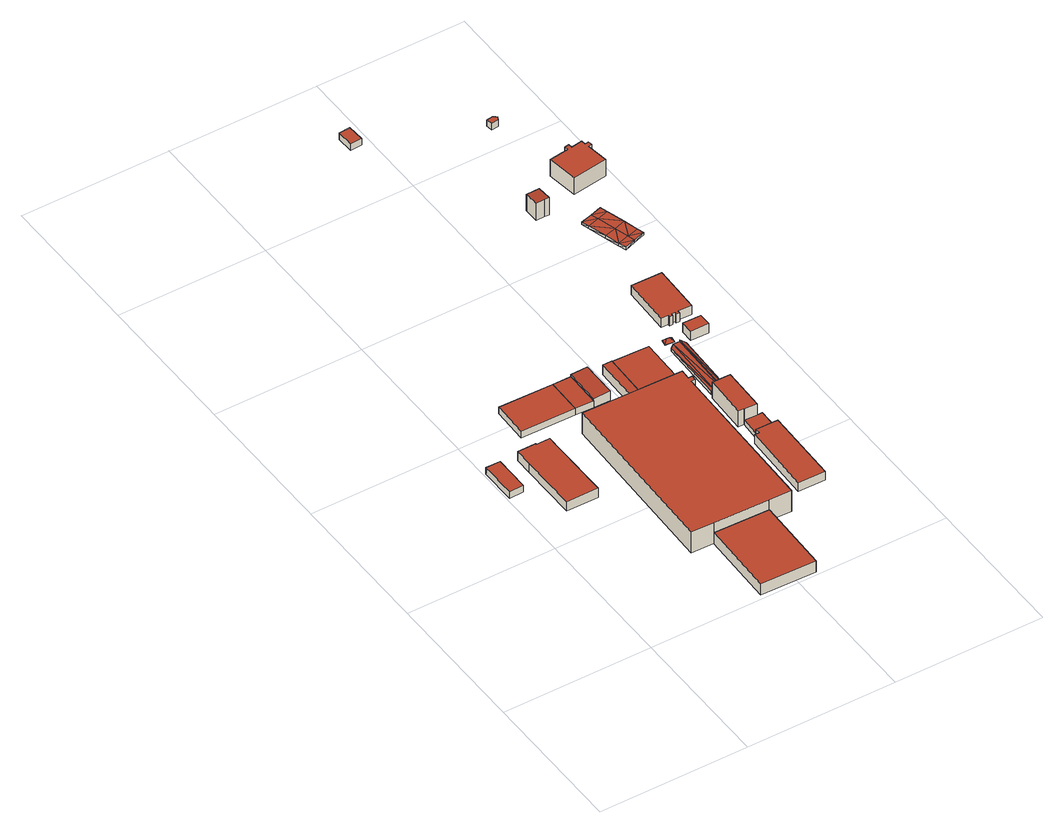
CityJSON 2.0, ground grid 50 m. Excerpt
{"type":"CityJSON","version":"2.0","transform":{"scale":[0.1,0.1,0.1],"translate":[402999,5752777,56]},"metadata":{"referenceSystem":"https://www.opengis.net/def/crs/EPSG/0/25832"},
"CityObjects":{
"building1":{"type":"Building","attributes":{"Gemeindeschluessel":"05515000","Geometrietyp2DReferenz":"3000","function":"31001_2000","roofType":"1000","measuredHeight":2.48},"geometry":[{"type":"Solid","lod":"2","boundaries":[[[[0,1,2,3]],[[4,5,1,0]],[[6,7,5,4]],[[3,2,7,6]],[[4,0,3,6]],[[1,5,7,2]]]],"semantics":{"surfaces":[{"type":"WallSurface"},{"type":"RoofSurface"},{"type":"GroundSurface"}],"values":[[0,0,0,0,1,2]]}}]},
"building2":{"type":"Building","attributes":{"Gemeindeschluessel":"05515000","Geometrietyp2DReferenz":"3000","function":"31001_2000","roofType":"1000","measuredHeight":3.56},"geometry":[{"type":"Solid","lod":"2","boundaries":[[[[8,9,10,11]],[[12,13,9,8]],[[14,15,13,12]],[[16,17,15,14]],[[18,19,17,16]],[[20,21,19,18]],[[22,23,21,20]],[[11,10,23,22]],[[20,18,16,14,12,8,11,22]],[[9,13,15,17,19,21,23,10]]]],"semantics":{"surfaces":[{"type":"WallSurface"},{"type":"RoofSurface"},{"type":"GroundSurface"}],"values":[[0,0,0,0,0,0,0,0,1,2]]}}]},
"building3":{"type":"Building","attributes":{"Gemeindeschluessel":"05515000","Geometrietyp2DReferenz":"3000","function":"31001_2460","roofType":"1000","measuredHeight":2.47},"geometry":[{"type":"Solid","lod":"2","boundaries":[[[[24,25,26,27]],[[28,29,25,24]],[[30,31,29,28]],[[27,26,31,30]],[[28,24,27,30]],[[25,29,31,26]]]],"semantics":{"surfaces":[{"type":"WallSurface"},{"type":"RoofSurface"},{"type":"GroundSurface"}],"values":[[0,0,0,0,1,2]]}}]},
"building4":{"type":"Building","attributes":{"Gemeindeschluessel":"05515000","Geometrietyp2DReferenz":"3000","function":"31001_2000"},"children":["building4-1","building4-2"]},
"building4-1":{"type":"BuildingPart","attributes":{"roofType":"1000","measuredHeight":8.03},"parents":["building4"],"geometry":[{"type":"Solid","lod":"2","boundaries":[[[[32,33,34]],[[35,36,32,34]],[[37,38,36,35]],[[39,40,38,37]],[[41,42,40,39]],[[43,44,42,41]],[[45,46,44,43]],[[47,48,46,45]],[[49,50,48,47]],[[51,52,50,49]],[[53,54,52,51]],[[55,56,54,53]],[[57,56,55]],[[53,51,49,47,45,43,41,39,37,35,34,55]],[[32,36,38,40,42,44,46,48,50,52,54,56]],[[57,55,34,33]],[[32,56,57,33]]]],"semantics":{"surfaces":[{"type":"WallSurface"},{"type":"RoofSurface"},{"type":"GroundSurface"},{"type":"ClosureSurface"}],"values":[[0,0,0,0,0,0,0,0,0,0,0,0,0,1,2,0,3]]}}]},
"building4-2":{"type":"BuildingPart","attributes":{"roofType":"1000","measuredHeight":4.17},"parents":["building4"],"geometry":[{"type":"Solid","lod":"2","boundaries":[[[[58,59,56,57]],[[60,61,59,58]],[[33,32,61,60]],[[60,58,57,33]],[[59,61,32,56]],[[32,33,57,56]]]],"semantics":{"surfaces":[{"type":"WallSurface"},{"type":"RoofSurface"},{"type":"GroundSurface"},{"type":"ClosureSurface"}],"values":[[0,0,0,1,2,3]]}}]},
"building5":{"type":"Building","attributes":{"Gemeindeschluessel":"05515000","Geometrietyp2DReferenz":"3000","function":"31001_2000","roofType":"1000","measuredHeight":2.52},"geometry":[{"type":"Solid","lod":"2","boundaries":[[[[30,31,26,27]],[[62,63,31,30]],[[64,65,63,62]],[[27,26,65,64]],[[62,30,27,64]],[[31,63,65,26]]]],"semantics":{"surfaces":[{"type":"WallSurface"},{"type":"RoofSurface"},{"type":"GroundSurface"}],"values":[[0,0,0,0,1,2]]}}]},
"building6":{"type":"Building","attributes":{"Gemeindeschluessel":"05515000","Geometrietyp2DReferenz":"3000","function":"31001_2000","roofType":"2100","measuredHeight":3.54},"geometry":[{"type":"Solid","lod":"2","boundaries":[[[[66,67,63,68]],[[69,70,67,66]],[[71,65,70,69]],[[68,63,65,71]],[[69,66,68,71]],[[67,70,65,63]]]],"semantics":{"surfaces":[{"type":"WallSurface"},{"type":"RoofSurface"},{"type":"GroundSurface"}],"values":[[0,0,0,0,1,2]]}}]},
"building7":{"type":"Building","attributes":{"Gemeindeschluessel":"05515000","Geometrietyp2DReferenz":"3000","function":"51009_1610","roofType":"1000","measuredHeight":3.8},"geometry":[{"type":"Solid","lod":"2","boundaries":[[[[72,73,74,75]],[[76,77,73,72]],[[78,79,77,76]],[[75,74,79,78]],[[76,72,75,78]],[[73,77,79,74]]]],"semantics":{"surfaces":[{"type":"WallSurface"},{"type":"RoofSurface"},{"type":"GroundSurface"}],"values":[[0,0,0,0,1,2]]}}]},
"building8":{"type":"Building","attributes":{"Gemeindeschluessel":"05515000","Geometrietyp2DReferenz":"3000","function":"31001_2000","roofType":"1000","measuredHeight":3.56},"geometry":[{"type":"Solid","lod":"2","boundaries":[[[[80,77,79,81]],[[82,83,77,80]],[[84,85,83,82]],[[81,79,85,84]],[[82,80,81,84]],[[77,83,85,79]]]],"semantics":{"surfaces":[{"type":"WallSurface"},{"type":"RoofSurface"},{"type":"GroundSurface"}],"values":[[0,0,0,0,1,2]]}}]},
"building9":{"type":"Building","attributes":{"Gemeindeschluessel":"05515000","Geometrietyp2DReferenz":"3000","function":"31001_2000","roofType":"1000","measuredHeight":3.37},"geometry":[{"type":"Solid","lod":"2","boundaries":[[[[86,87,88,89]],[[90,91,87,86]],[[92,93,91,90]],[[94,95,93,92]],[[96,97,95,94]],[[98,99,97,96]],[[89,88,99,98]],[[96,94,92,90,86,89,98]],[[87,91,93,95,97,99,88]]]],"semantics":{"surfaces":[{"type":"WallSurface"},{"type":"RoofSurface"},{"type":"GroundSurface"}],"values":[[0,0,0,0,0,0,0,1,2]]}}]},
"building10":{"type":"Building","attributes":{"Gemeindeschluessel":"05515000","Geometrietyp2DReferenz":"3000","function":"31001_2700"},"children":["building10-1","building10-2"]},
"building10-1":{"type":"BuildingPart","attributes":{"roofType":"1000","measuredHeight":6},"parents":["building10"],"geometry":[{"type":"Solid","lod":"2","boundaries":[[[[100,101,102,103]],[[104,105,106,101,100]],[[107,108,109,110,111]],[[112,113,108,107]],[[103,102,113,112]],[[107,111,104,100,103,112]],[[101,106,109,108,113,102]],[[105,104,111,110]],[[109,106,105,110]]]],"semantics":{"surfaces":[{"type":"WallSurface"},{"type":"RoofSurface"},{"type":"GroundSurface"},{"type":"ClosureSurface"}],"values":[[0,0,0,0,0,1,2,0,3]]}}]},
"building10-2":{"type":"BuildingPart","attributes":{"roofType":"1000","measuredHeight":1.81},"parents":["building10"],"geometry":[{"type":"Solid","lod":"2","boundaries":[[[[114,115,106,105]],[[116,95,115,114]],[[117,93,95,116]],[[110,109,93,117]],[[116,114,105,110,117]],[[106,115,95,93,109]],[[109,110,105,106]]]],"semantics":{"surfaces":[{"type":"WallSurface"},{"type":"RoofSurface"},{"type":"GroundSurface"},{"type":"ClosureSurface"}],"values":[[0,0,0,0,1,2,3]]}}]},
"building11":{"type":"Building","attributes":{"Gemeindeschluessel":"05515000","Geometrietyp2DReferenz":"3000","function":"31001_2700","roofType":"5000","measuredHeight":1.61},"geometry":[{"type":"Solid","lod":"2","boundaries":[[[[118,119,120,121]],[[122,123,119,118]],[[124,125,123,122]],[[126,127,125,124]],[[128,129,127,126]],[[130,131,129,128]],[[132,133,131,130]],[[121,120,133,132]],[[134,135,126]],[[132,134,126]],[[132,126,124]],[[121,132,124]],[[121,124,122]],[[122,118,121]],[[130,128,135]],[[135,134,130]],[[130,134,132]],[[126,135,128]],[[119,123,125,127,129,131,133,120]]]],"semantics":{"surfaces":[{"type":"WallSurface"},{"type":"RoofSurface"},{"type":"GroundSurface"}],"values":[[0,0,0,0,0,0,0,0,1,1,1,1,1,1,1,1,0,0,2]]}}]},
"building12":{"type":"Building","attributes":{"Gemeindeschluessel":"05515000","Geometrietyp2DReferenz":"3000","function":"31001_2700","roofType":"5000","measuredHeight":1.29},"geometry":[{"type":"Solid","lod":"2","boundaries":[[[[136,137,138,139]],[[140,141,137,136]],[[142,143,141,140]],[[139,138,143,142]],[[144,142,140,145]],[[140,136,145]],[[145,136,139,144]],[[139,142,144]],[[137,141,143,138]]]],"semantics":{"surfaces":[{"type":"WallSurface"},{"type":"RoofSurface"},{"type":"GroundSurface"}],"values":[[0,0,0,0,1,1,1,1,2]]}}]},
"building13":{"type":"Building","attributes":{"Gemeindeschluessel":"05515000","Geometrietyp2DReferenz":"3000","function":"31001_2600","roofType":"1000","measuredHeight":2.6},"geometry":[{"type":"Solid","lod":"2","boundaries":[[[[146,147,148,149]],[[150,151,147,146]],[[152,153,151,150]],[[149,148,153,152]],[[150,146,149,152]],[[147,151,153,148]]]],"semantics":{"surfaces":[{"type":"WallSurface"},{"type":"RoofSurface"},{"type":"GroundSurface"}],"values":[[0,0,0,0,1,2]]}}]},
"building14":{"type":"Building","attributes":{"Gemeindeschluessel":"05515000","Geometrietyp2DReferenz":"3000","function":"31001_2500","roofType":"1000","measuredHeight":3.56},"geometry":[{"type":"Solid","lod":"2","boundaries":[[[[154,155,156,157]],[[158,159,155,154]],[[160,161,159,158]],[[157,156,161,160]],[[158,154,157,160]],[[155,159,161,156]]]],"semantics":{"surfaces":[{"type":"WallSurface"},{"type":"RoofSurface"},{"type":"GroundSurface"}],"values":[[0,0,0,0,1,2]]}}]},
"building15":{"type":"Building","attributes":{"Gemeindeschluessel":"05515000","Geometrietyp2DReferenz":"3000","function":"31001_2500","roofType":"1000","measuredHeight":3.38},"geometry":[{"type":"Solid","lod":"2","boundaries":[[[[162,163,164,165]],[[166,167,163,162]],[[168,169,167,166]],[[170,171,169,168]],[[172,173,171,170]],[[174,175,173,172]],[[176,177,175,174]],[[178,179,177,176]],[[180,181,179,178]],[[182,183,181,180]],[[184,185,183,182]],[[165,164,185,184]],[[182,180,178,176,174,172,170,168,166,162,165,184]],[[163,167,169,171,173,175,177,179,181,183,185,164]]]],"semantics":{"surfaces":[{"type":"WallSurface"},{"type":"RoofSurface"},{"type":"GroundSurface"}],"values":[[0,0,0,0,0,0,0,0,0,0,0,0,1,2]]}}]},
"building16":{"type":"Building","attributes":{"Gemeindeschluessel":"05515000","Geometrietyp2DReferenz":"3000","function":"31001_2600","roofType":"2100","measuredHeight":6.61},"geometry":[{"type":"Solid","lod":"2","boundaries":[[[[186,187,188,189]],[[190,191,187,186]],[[192,193,191,190]],[[194,195,193,192]],[[196,197,195,194]],[[198,199,197,196]],[[189,188,199,198]],[[196,194,192,190,186,189,198]],[[187,191,193,195,197,199,188]]]],"semantics":{"surfaces":[{"type":"WallSurface"},{"type":"RoofSurface"},{"type":"GroundSurface"}],"values":[[0,0,0,0,0,0,0,1,2]]}}]},
"building17":{"type":"Building","attributes":{"Geometrietyp2DReferenz":"2000","Gemeindeschluessel":"05515000","function":"53001_1800","roofType":"9999","measuredHeight":1},"geometry":[{"type":"Solid","lod":"2","boundaries":[[[[200,201,202]],[[201,203,202]],[[204,205,200]],[[205,201,200]],[[206,207,204]],[[207,205,204]],[[208,209,206]],[[209,207,206]],[[210,211,208]],[[211,209,208]],[[212,213,210]],[[213,211,210]],[[214,215,212]],[[215,213,212]],[[216,217,214]],[[217,215,214]],[[218,219,216]],[[219,217,216]],[[220,221,218]],[[221,219,218]],[[222,223,220]],[[223,221,220]],[[202,203,222]],[[203,223,222]],[[224,203,205]],[[205,203,201]],[[225,224,207]],[[207,224,205]],[[226,225,207]],[[226,207,209]],[[213,226,211]],[[211,226,209]],[[221,223,224]],[[224,223,203]],[[219,221,225]],[[225,221,224]],[[219,225,217]],[[217,225,226]],[[215,217,213]],[[213,217,226]],[[227,204,202]],[[204,200,202]],[[228,206,227]],[[206,204,227]],[[229,206,228]],[[229,208,206]],[[212,210,229]],[[210,208,229]],[[220,227,222]],[[227,202,222]],[[218,228,220]],[[228,227,220]],[[218,216,228]],[[212,229,216]],[[216,229,228]],[[214,212,216]]]],"semantics":{"surfaces":[{"type":"WallSurface"},{"type":"GroundSurface"},{"type":"RoofSurface"}],"values":[[0,0,0,0,0,0,0,0,0,0,0,0,0,0,0,0,0,0,0,0,0,0,0,0,1,1,1,1,1,1,1,1,1,1,1,1,1,1,1,1,2,2,2,2,2,2,2,2,2,2,2,2,2,2,2,2]]}}]},
"building18":{"type":"Building","attributes":{"Gemeindeschluessel":"05515000","Geometrietyp2DReferenz":"3000","function":"31001_2600","roofType":"1000","measuredHeight":6.35},"address":[{"country":"Germany","locality":"Münster","thoroughfareNumber":"35","thoroughfareName":"Kesselfeld"}],"geometry":[{"type":"Solid","lod":"2","boundaries":[[[[230,231,232,233]],[[234,235,231,230]],[[236,237,235,234]],[[238,239,237,236]],[[240,241,239,238]],[[242,243,241,240]],[[244,245,243,242]],[[246,247,245,244]],[[248,249,247,246]],[[250,251,249,248]],[[252,253,251,250]],[[254,255,253,252]],[[233,232,255,254]],[[252,250,248,246,244,242,240,238,236,234,230,233,254]],[[231,235,237,239,241,243,245,247,249,251,253,255,232]]]],"semantics":{"surfaces":[{"type":"WallSurface"},{"type":"RoofSurface"},{"type":"GroundSurface"}],"values":[[0,0,0,0,0,0,0,0,0,0,0,0,0,1,2]]}}]},
"building19":{"type":"Building","attributes":{"Gemeindeschluessel":"05515000","Geometrietyp2DReferenz":"3000","function":"31001_2600","roofType":"1000","measuredHeight":2.39},"geometry":[{"type":"Solid","lod":"2","boundaries":[[[[256,257,258,259]],[[260,261,257,256]],[[262,263,261,260]],[[264,265,263,262]],[[266,267,265,264]],[[268,269,267,266]],[[270,271,269,268]],[[259,258,271,270]],[[268,266,264,262,260,256,259,270]],[[257,261,263,265,267,269,271,258]]]],"semantics":{"surfaces":[{"type":"WallSurface"},{"type":"RoofSurface"},{"type":"GroundSurface"}],"values":[[0,0,0,0,0,0,0,0,1,2]]}}]}
},
"vertices":[
[50,859,45],[50,859,20],[2,859,20],[2,859,45],[50,738,45],[50,738,20],[2,737,45],[2,737,20],
[110,605,53],[110,605,18],[216,605,18],[216,605,53],[110,799,53],[110,799,18],[110,859,53],[110,859,18],[170,859,53],[170,859,18],[170,856,53],[170,856,18],[216,856,53],[216,856,18],[216,798,53],[216,798,18],
[171,934,42],[171,934,17],[352,931,17],[352,931,42],[173,1055,42],[173,1055,17],[354,1052,42],[354,1052,17],
[384,263,17],[384,263,59],[384,263,97],[310,265,97],[310,265,17],[325,855,97],[325,855,17],[505,851,97],[505,851,17],[535,850,97],[535,850,17],[659,847,97],[659,847,17],[658,814,97],[658,814,17],[671,814,97],[671,814,17],[670,797,97],[670,797,17],[657,797,97],[657,797,17],[643,256,97],[643,256,17],[569,258,97],[569,258,17],[569,258,59],
[562,5,59],[562,5,17],[378,9,59],[378,9,17],
[415,1051,42],[415,1051,17],[413,930,42],[413,930,17],
[470,1050,53],[470,1050,17],[415,1051,50],[469,929,53],[469,929,17],[413,930,50],
[510,1030,56],[510,1030,18],[505,851,18],[505,851,56],[540,1030,56],[540,1030,18],[535,850,56],[535,850,18],
[540,1030,54],[535,850,54],[663,1026,54],[663,1026,18],[659,847,54],[659,847,18],
[711,552,52],[711,552,19],[704,314,19],[704,314,52],[727,552,52],[727,552,19],[727,569,52],[727,569,19],[788,568,52],[788,568,19],[800,567,52],[800,567,19],[794,312,52],[794,312,19],
[776,777,79],[776,777,19],[715,778,19],[715,778,79],[772,632,79],[772,632,37],[772,632,19],[729,635,79],[729,635,19],[729,634,19],[729,634,37],[729,634,79],[711,635,79],[711,635,19],
[790,632,37],[790,632,19],[788,568,37],[727,569,37],
[720,791,31],[720,791,20],[732,778,20],[732,778,31],[725,1005,31],[725,1005,20],[739,1017,31],[739,1017,20],[761,1017,31],[761,1017,20],[774,1003,31],[774,1003,20],[768,791,31],[768,791,20],[755,778,31],[755,778,20],[755,778,36],[761,1016,36],
[725,1035,21],[725,1035,20],[754,1032,20],[754,1032,21],[727,1056,21],[727,1056,20],[757,1052,21],[757,1052,20],[745,1043,33],[736,1045,33],
[420,2200,57],[420,2200,31],[458,2202,31],[458,2202,57],[418,2256,57],[418,2256,31],[455,2258,57],[455,2258,31],
[795,1011,57],[795,1011,21],[856,1010,21],[856,1010,57],[796,1053,57],[796,1053,21],[856,1052,57],[856,1052,21],
[813,1103,55],[813,1103,21],[858,1102,21],[858,1102,55],[813,1095,55],[813,1095,21],[802,1096,55],[802,1096,21],[802,1103,55],[802,1103,21],[790,1103,55],[790,1103,21],[790,1096,55],[790,1096,21],[779,1096,55],[779,1096,21],[779,1104,55],[779,1104,21],[756,1104,55],[756,1104,21],[761,1267,55],[761,1267,21],[863,1265,55],[863,1265,21],
[702,1717,88],[702,1717,25],[703,1671,25],[703,1671,91],[702,1722,87],[702,1722,25],[731,1722,87],[731,1722,25],[746,1722,87],[746,1722,25],[747,1671,91],[747,1671,25],[732,1671,91],[732,1671,25],
[888,1622,20],[888,1622,10],[849,1611,20],[849,1611,10],[895,1598,20],[895,1598,10],[913,1537,20],[913,1537,10],[927,1491,19],[927,1491,9],[934,1467,19],[934,1467,9],[896,1455,19],[896,1455,9],[858,1443,19],[858,1443,9],[850,1468,19],[850,1468,9],[836,1514,20],[836,1514,10],[818,1575,20],[818,1575,10],[811,1600,20],[811,1600,10],[857,1586,10],[875,1525,10],[889,1480,9],[857,1586,20],[875,1525,20],[889,1480,19],
[837,1804,90],[837,1804,27],[852,1702,27],[852,1702,90],[879,1810,90],[879,1810,27],[902,1813,90],[902,1813,27],[901,1826,90],[901,1826,27],[916,1828,90],[916,1828,27],[917,1815,90],[917,1815,27],[954,1821,90],[954,1821,27],[957,1806,90],[957,1806,27],[969,1808,90],[969,1808,27],[971,1793,90],[971,1793,27],[959,1791,90],[959,1791,27],[969,1719,90],[969,1719,27],
[802,2079,51],[802,2079,27],[805,2058,27],[805,2058,51],[824,2082,51],[824,2082,27],[826,2079,51],[826,2079,27],[829,2077,51],[829,2077,27],[832,2074,51],[832,2074,27],[835,2072,51],[835,2072,27],[828,2061,51],[828,2061,27]
]}
